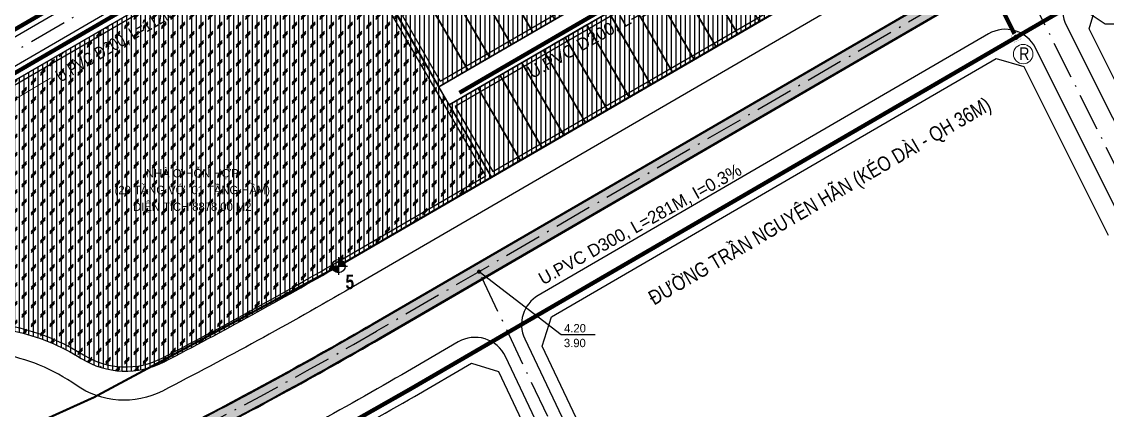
# Model space of a CAD drawing. Header units: metres. Extents: x 566631 to 571358, y 2062953 to 2068466.
# Drawn here: x 568752.3 to 569011.4, y 2066098.1 to 2066190.9 of the extents above; entities that cross this region are included whole.
import ezdxf
from ezdxf.enums import TextEntityAlignment as Align

# ---------------------------------------------------------------- set-up
doc = ezdxf.new("R2010")
doc.units = ezdxf.units.M
for name, pattern in [('ACAD_ISO10W100', [18.5, 12, -3, 0.5, -3]), ('CENTER', [2, 1.25, -0.25, 0.25, -0.25]), ('HIDDEN', [0.375, 0.25, -0.125])]:
    doc.linetypes.add(name, pattern=pattern)
doc.layers.add('boDnv', color=54, linetype='CONTINUOUS', lineweight=25)
for name, color, linetype in [('BoThamCo', 94, 'CONTINUOUS'), ('ChiaLo', 128, 'CENTER'), ('datoHonHop', 42, 'CONTINUOUS'), ('datOlienke', 42, 'CONTINUOUS'), ('ghi_chu', 7, 'CONTINUOUS'), ('hacth sdd', 8, 'CONTINUOUS'), ('LogDg', 7, 'CONTINUOUS'), ('LoLK', 6, 'CONTINUOUS'), ('QH', 7, 'CONTINUOUS'), ('RANHGIOI', 2, 'HIDDEN'), ('TimDg', 222, 'CONTINUOUS'), ('TNuoc Thai', 7, 'CONTINUOUS'), ('ViaHeS', 32, 'CONTINUOUS')]:
    doc.layers.add(name, color=color, linetype=linetype)
doc.styles.add('ARIALB', font='VHARIALB.ttf', dxfattribs={"width": 0.75})
doc.styles.add('avantH', font='VHAVAN.ttf', dxfattribs={"height": 10})
doc.styles.add('DIADANH1', font='VHAVAN.ttf', dxfattribs={"height": 2})
doc.styles.add('rms', font='romans.shx', dxfattribs={"width": 0.7, "bigfont": 'vns.shx'})
doc.styles.add('solo', font='VHARIALN.ttf')
doc.styles.add('style1', font='VHARIALN.ttf', dxfattribs={"height": 1.2})
doc.styles.add('STYLE3', font='VHBODO.ttf', dxfattribs={"width": 0.8, "height": 2.2})
doc.linetypes.add('ADL', pattern='A,0.125,-0.15,["++",rms,S=0.5,R=0,X=0,Y=-0.2245],-1.35,1.125', length=2.75)
doc.linetypes.add('TNTN_LINE', pattern='A,0.5,-0.2,["TN",Standard,S=0.1,R=0,X=-0.1,Y=-0.05],-0.25', length=0.95)
doc.dimstyles.new('kichthuocnut', dxfattribs={"dimtxt": 1.1, "dimasz": 0.5, "dimexe": 0.5, "dimexo": 0.5, "dimgap": 0.5, "dimtad": 1, "dimzin": 0, "dimdsep": 46, "dimtxsty": 'solo', "dimblk": 'BOXFILLED', "dimcen": 0.09, "dimdle": 1, "dimclrd": 256, "dimclre": 256, "dimclrt": 7, "dimadec": 0, "dimazin": 0, "dimtfac": 1, "dimtix": 1, "dimtofl": 0, "dimtmove": 1, "dimatfit": 3, "dimldrblk": 'ARCHTICK', "dimfxl": 1, "dimtfill": 1, "dimtfillclr": 2, "dimtolj": 1, "dimtzin": 0, "dimlwd": -1, "dimlwe": -1, "dimarcsym": 0})
pattern_1 = [(90, (568841.7705525509, 2066153.753022191), (-1.11125, 1.110223024625157e-16), [])]

# ---------------------------------------------------------------- blocks, each defined once
blk = doc.blocks.new('moc')
at = {"layer": 'QH', "linetype": 'Continuous'}
h = blk.add_hatch(color=7, dxfattribs=at)
h.paths.add_polyline_path([(3e-16, -1.164153e-10), (0.5291999999550173, -1.164153e-10, 0.4142135623730951), (3e-16, 0.5291999998386017)])
h.paths.add_polyline_path([(-0.5291999999550168, -1.164153e-10, 0.4142135623730951), (3e-16, -0.5292000000714328), (3e-16, -1.164153e-10)])
for p, q in [((3e-16, 0.7055999998236075), (3e-16, -0.7056000000564381)), ((-0.7055999999400226, -1.164153e-10), (0.7055999999400236, -1.164153e-10))]:
    blk.add_line(p, q, dxfattribs=at)
blk.add_circle((3e-16, -1.164153e-10), 0.5291999999550172, dxfattribs=at)
blk = doc.blocks.new('hg')
at = {"layer": 'TNuoc Thai', "color": 7, "lineweight": 0, "const_width": 0.2}
blk.add_lwpolyline([(-2.5, -2.5), (2.5, -2.5), (2.5, 2.5), (-2.5, 2.5)], close=True, dxfattribs=at)
at = {"lineweight": 0}
blk.add_wipeout([(-2.5, 2.5), (2.5, 2.5), (2.5, -2.5), (-2.5, -2.5)], dxfattribs=at).dxf.layer = 'TNuoc Thai'
at = {"layer": 'TNuoc Thai', "color": 3, "lineweight": 0, "const_width": 0.25}
blk.add_lwpolyline([(-1.625, 0, 1), (1.625, 0, 1)], format="xyb", close=True, dxfattribs=at)

msp = doc.modelspace()

# ---------------------------------------------------------------- hatches: boundary and pattern name
at = {"layer": 'hacth sdd'}
h = msp.add_hatch(dxfattribs=at)
h.set_pattern_fill('ANSI31', color=30, scale=0.35, angle=45, style=0)
h.set_pattern_definition(pattern_1)
h.paths.add_polyline_path([(568961.8479400678, 2066239.2987415), (568955.120604403, 2066252.749441221), (568948.5607670688, 2066254.709424237), (568841.7705525509, 2066192.662193044), (568851.818107856, 2066175.369228221)])
h = msp.add_hatch(dxfattribs=at)
h.set_pattern_fill('ANSI31', color=30, scale=0.35, angle=45, style=0)
h.set_pattern_definition(pattern_1)
h.paths.add_polyline_path([(568968.7296136024, 2066214.383638221), (568970.8162586798, 2066221.367398889), (568964.0889230156, 2066234.81809861), (568854.3299966819, 2066171.045987015), (568864.3775519868, 2066153.753022191)])
h = msp.add_hatch(dxfattribs=at)
h.set_pattern_fill('CORK', color=44, scale=0.35, angle=90, style=0)
h.set_pattern_definition([(90, (568726.2181077166, 2066107.48600733), (-1.11125, 6.80444377776248e-17), []), (225, (568726.7737327167, 2066108.04163233), (2.222500959986407, -2.222500959986407), [1.5715455, -1.5715455]), (225, (568726.7737327167, 2066108.31944483), (2.222500959986407, -2.222500959986407), [1.5715455, -1.5715455]), (225, (568726.7737327167, 2066108.59725733), (2.222500959986407, -2.222500959986407), [1.5715455, -1.5715455])])
edge = h.paths.add_edge_path()
edge.add_line((568819.542929636, 2066216.984679197), (568728.839282304, 2066164.213607279))
edge.add_line((568728.839282304, 2066164.213607279), (568726.2181077166, 2066156.997301697))
edge.add_line((568726.2181077166, 2066156.997301697), (568736.0640985463, 2066129.774716465))
edge.add_arc((568754.8717282843, 2066136.57714718), 19.99999999983648, 199.8842788551709, 257.4494273597282)
edge.add_arc((568739.4434814651, 2066067.273689834), 50.99999999963191, 57.9764572613787, 77.44959202652961, ccw=False)
edge.add_arc((568777.0924868167, 2066127.469639831), 20.00000000004944, 237.9764572618599, 297.387222591141)
edge.add_arc((568334.5707710475, 2066981.646747394), 982.0000000066946, 297.3872225913196, 300.1574367623608)
edge.add_line((568827.9057365247, 2066132.562174545), (568864.3775519871, 2066153.753022191))
edge.add_line((568864.3775519871, 2066153.753022191), (568829.1100691655, 2066214.452298915))
edge.add_line((568829.1100691655, 2066214.452298915), (568819.542929636, 2066216.984679197))
h.paths.add_polyline_path([(568778.2526728383, 2066144.40601042), (568807.7212782579, 2066144.40601042), (568807.7212782579, 2066149.156836593), (568778.2526728383, 2066149.156836593)], flags=24)
h.paths.add_polyline_path([(568773.1753430299, 2066148.56331379), (568812.7986080663, 2066148.56331379), (568812.7986080663, 2066153.441040162), (568773.1753430299, 2066153.441040162)], flags=24)
h.paths.add_polyline_path([(568780.8861824218, 2066152.331654835), (568805.0877686742, 2066152.331654835), (568805.0877686742, 2066157.528614518), (568780.8861824218, 2066157.528614518)], flags=24)
h = msp.add_hatch(dxfattribs=at)
h.set_pattern_fill('CROSS', color=64, scale=0.05, style=0)
h.set_pattern_definition([(0, (568124.4922125977, 2065856.434559209), (0.3175, 0.3175), [0.15875, -0.4762500000000001]), (90, (568124.5715875977, 2065856.355184209), (-0.3175, 0.3175), [0.15875, -0.4762500000000001])])
edge = h.paths.add_edge_path()
edge.add_arc((568970.7276748744, 2066194.726837185), 1.749977558674758, 300.1574367676133, 480.1574367676133)
edge.add_line((568969.8485250591, 2066196.239952204), (568836.0693864466, 2066118.5116212))
edge.add_arc((568334.5707710537, 2066981.646747391), 998.2500224413319, 297.07455533379755, 300.1574367596903, ccw=False)
edge.add_arc((568789.720296955, 2066091.231726699), 1.749977559042764, 117.0745932350957, 297.0735870310036)
edge.add_arc((568334.5708065463, 2066981.646682356), 1001.74990349739, 297.0745535939011, 300.1574368760959)
edge.add_line((568837.8276861224, 2066115.485391189), (568971.6068246897, 2066193.213722167))

# ---------------------------------------------------------------- linework, layer by layer
at = {"layer": 'boDnv', "color": 10, "linetype": 'ADL', "ltscale": 0.25}
for points in [[(568960.5333993313, 2066239.691506958), (568954.4197690247, 2066251.915158275), (568948.6890425427, 2066253.627415149), (568843.1375785574, 2066192.299922568), (568852.1803783319, 2066176.736254227)], [(568967.8848346176, 2066215.049344567), (568969.7447456315, 2066221.274252447), (568963.6707754584, 2066233.418606912), (568855.6970226883, 2066170.683716539), (568864.7398224628, 2066155.120048197)]]:
    msp.add_lwpolyline(points, close=True, dxfattribs=at)
msp.add_lwpolyline([(568819.687634123, 2066215.911937671), (568729.6554538452, 2066163.531522989), (568727.2817685818, 2066156.996575528), (568737.0044800332, 2066130.114838, 0.2565942734311474), (568750.7430042293, 2066118.031160075, -0.08517264572798773), (568767.0174008776, 2066111.360864479, 0.2651954711207503), (568785.8325207039, 2066110.599197997, 0.0120879282705957), (568827.4033587595, 2066133.426822786), (568863.0105259806, 2066154.115292667), (568828.4535980333, 2066213.591625096)], format="xyb", close=True, dxfattribs=at)
at = {"layer": 'BoThamCo'}
msp.add_lwpolyline([(568971.6068246897, 2066193.213722167, 1), (568969.8485250591, 2066196.239952204), (568836.0693864466, 2066118.5116212, -0.01345241922843354), (568788.9237944697, 2066092.789932478, 0.9999912192584248), (568790.5167720756, 2066089.673506933, 0.01345242732954382), (568837.8276861224, 2066115.485391189)], format="xyb", close=True, dxfattribs=at)
at = {"layer": 'ChiaLo', "ltscale": 5}
for points in [[(568961.8479400676, 2066239.2987415), (568851.8181078561, 2066175.369228221)], [(568964.0889230157, 2066234.81809861), (568854.3299966822, 2066171.045987015)], [(568864.3775519873, 2066153.753022191), (568829.1100691657, 2066214.452298915)], [(568874.298962127, 2066188.431050117), (568864.251406822, 2066205.724014941)], [(568923.173632388, 2066187.914710228), (568913.1260770829, 2066205.207675052)], [(568869.1110726799, 2066185.416783526), (568859.0635173749, 2066202.709748349)], [(568917.9857429409, 2066184.900443636), (568907.9381876359, 2066202.19340846)], [(568863.9231832327, 2066182.402516934), (568853.8756279278, 2066199.695481758)], [(568912.7978534938, 2066181.886177045), (568902.7502981888, 2066199.179141869)], [(568858.7352937856, 2066179.388250343), (568848.6877384807, 2066196.681215166)], [(568907.6099640467, 2066178.871910453), (568897.5624087416, 2066196.164875277)], [(568902.4220745995, 2066175.857643862), (568892.3745192945, 2066193.150608686)], [(568897.2341851525, 2066172.84337727), (568887.1866298474, 2066190.136342094)], [(568892.0462957053, 2066169.829110679), (568881.9987404002, 2066187.122075503)], [(568886.8584062582, 2066166.814844087), (568876.8108509531, 2066184.107808911)], [(568881.6705168111, 2066163.800577496), (568871.622961506, 2066181.09354232)], [(568876.482627364, 2066160.786310904), (568866.4350720589, 2066178.079275728)], [(568871.2947379168, 2066157.772044313), (568861.2471826117, 2066175.065009137)]]:
    msp.add_lwpolyline(points, dxfattribs=at)
at = {"layer": 'datoHonHop', "linetype": 'ByBlock'}
msp.add_lwpolyline([(568819.542929636, 2066216.984679197), (568728.839282304, 2066164.213607279), (568726.2181077166, 2066156.997301697), (568736.0640985463, 2066129.774716465, 0.2565942734314264), (568750.5257029632, 2066117.055055491, -0.08517264572806575), (568766.4871331966, 2066110.513034198, 0.2651954711210331), (568786.2925224875, 2066109.711280006, 0.01208792827058047), (568827.9057365247, 2066132.562174545), (568864.3775519871, 2066153.753022191), (568829.1100691655, 2066214.452298915)], format="xyb", close=True, dxfattribs=at)
at = {"layer": 'datOlienke'}
for points in [[(568961.8479400678, 2066239.2987415), (568955.120604403, 2066252.749441221), (568948.5607670688, 2066254.709424237), (568841.7705525509, 2066192.662193044), (568851.818107856, 2066175.369228221)], [(568968.7296136024, 2066214.383638221), (568970.8162586798, 2066221.367398889), (568964.0889230156, 2066234.81809861), (568854.3299966819, 2066171.045987015), (568864.3775519868, 2066153.753022191)]]:
    msp.add_lwpolyline(points, close=True, dxfattribs=at)
at = {"layer": 'LogDg'}
for points in [[(568747.0171258041, 2066111.631777173, -0.2699449570361327), (568731.575560217, 2066124.544051937), (568720.480008246, 2066155.221473286, -0.3624568435240875), (568723.9800231059, 2066164.857297198), (568817.1654171133, 2066219.07224084, -0.414383604057916), (568833.5757515602, 2066214.728496583), (568839.7029900948, 2066204.182834756, 0.4142135623498612), (568850.639198146, 2066201.284670949), (568948.0737645855, 2066257.89608518, -0.4326641440509916), (568959.2477816521, 2066254.557453055), (568976.279262281, 2066220.504546651, -0.3960005967106472), (568973.1432894581, 2066210.008806916), (568830.9200145364, 2066127.374265357, -0.0129992497524106), (568785.852160921, 2066102.733126933, -0.2781172685846299), (568765.2481628542, 2066104.139912225, 0.1108475370652029), (568747.017125681, 2066111.631776453)], [(569013.6451486428, 2066205.784263901), (569004.6917022463, 2066200.58213409, 0.3960005967415532), (569001.5557294234, 2066190.086394354), (569023.6279370639, 2066145.955009814)], [(569015.5785677505, 2066141.929136783), (568994.2071054202, 2066184.659444401, 0.4326641440641966), (568983.0330883533, 2066187.998076526), (568875.5523271284, 2066125.549624012, 0.3897719342424495), (568872.3407905821, 2066115.209132465), (568891.5806917106, 2066074.571442046), (568886.1577727098, 2066072.003962833), (568867.7120744741, 2066110.964172112, 0.4390850403021555), (568856.4624936841, 2066114.458052425), (568842.9770579868, 2066106.622747007, -0.0134524192283531), (568795.1820798422, 2066080.546766225, 0.262925858503226), (568784.3338119999, 2066064.133919368, -0.1620678458419849), (568773.495952272, 2066037.855511249, 0.2703228810245677), (568769.799007532, 2066018.044351469), (568777.4616536535, 2065996.62372953), (568754.8636660553, 2065988.539912799), (568747.2010879494, 2066009.960344602, 0.2703245738334852), (568731.7770255012, 2066022.93154901)]]:
    msp.add_lwpolyline(points, format="xyb", dxfattribs=at)
for points in [[(568799.8126788754, 2066224.589300708), (568786.3662897788, 2066251.474140574, 0.4328364540872843), (568775.1882577983, 2066254.810438395), (568706.0036545128, 2066214.559072732, 0.3624568435590229), (568702.5036396533, 2066204.92324882), (568712.8746215346, 2066176.249147549, 0.4679364043419005), (568724.4207104652, 2066172.05526821), (568796.6807209661, 2066214.095895276, 0.3958327164936001)], [(568971.7324191309, 2066192.997560107, 1), (568969.7229306177, 2066196.456114264), (568835.9437920052, 2066118.727783261, -0.0134524192284399), (568788.8100070884, 2066093.012536233, 0.999992128045486), (568790.6305559006, 2066089.45090136, 0.0134524273295434), (568837.9532805636, 2066115.269229129)]]:
    msp.add_lwpolyline(points, format="xyb", close=True, dxfattribs=at)
at = {"layer": 'LoLK'}
for points in [[(568869.4392962693, 2066208.738281532), (568864.2514068221, 2066205.724014941), (568874.298962127, 2066188.431050117), (568879.486851574, 2066191.445316708)], [(568918.31396653, 2066208.221941643), (568913.1260770829, 2066205.207675052), (568923.1736323882, 2066187.914710228), (568928.3615218351, 2066190.928976819)], [(568864.2514068222, 2066205.724014941), (568859.0635173749, 2066202.709748349), (568869.1110726797, 2066185.416783526), (568874.2989621271, 2066188.431050117)], [(568913.1260770828, 2066205.207675052), (568907.938187636, 2066202.193408461), (568917.985742941, 2066184.900443637), (568923.1736323878, 2066187.914710228)], [(568859.063517375, 2066202.709748349), (568853.8756279281, 2066199.695481758), (568863.9231832327, 2066182.402516934), (568869.11107268, 2066185.416783526)], [(568907.9381876359, 2066202.19340846), (568902.7502981885, 2066199.179141869), (568912.7978534937, 2066181.886177045), (568917.9857429414, 2066184.900443636)], [(568853.8756279278, 2066199.695481757), (568848.6877384807, 2066196.681215166), (568858.7352937855, 2066179.388250343), (568863.9231832327, 2066182.402516934)], [(568902.7502981885, 2066199.179141869), (568897.5624087417, 2066196.164875277), (568907.6099640467, 2066178.871910454), (568912.7978534937, 2066181.886177045)], [(568848.6877384807, 2066196.681215166), (568841.7705525513, 2066192.662193044), (568851.8181078561, 2066175.369228221), (568858.7352937856, 2066179.388250343)], [(568897.5624087419, 2066196.164875277), (568892.3745192946, 2066193.150608686), (568902.4220745995, 2066175.857643862), (568907.6099640467, 2066178.871910454)], [(568892.3745192944, 2066193.150608686), (568887.1866298475, 2066190.136342095), (568897.2341851523, 2066172.843377271), (568902.4220745997, 2066175.857643862)], [(568887.186629848, 2066190.136342095), (568881.9987403998, 2066187.122075503), (568892.0462957053, 2066169.829110679), (568897.2341851526, 2066172.84337727)], [(568881.9987404001, 2066187.122075503), (568876.8108509531, 2066184.107808911), (568886.858406258, 2066166.814844087), (568892.0462957053, 2066169.829110679)], [(568876.8108509531, 2066184.107808911), (568871.622961506, 2066181.09354232), (568881.6705168111, 2066163.800577496), (568886.8584062579, 2066166.814844087)], [(568871.6229615062, 2066181.09354232), (568866.4350720588, 2066178.079275728), (568876.4826273639, 2066160.786310905), (568881.670516811, 2066163.800577496)], [(568866.435072059, 2066178.079275728), (568861.247182612, 2066175.065009137), (568871.2947379169, 2066157.772044313), (568876.482627364, 2066160.786310904)], [(568861.2471826121, 2066175.065009137), (568854.3299966824, 2066171.045987015), (568864.3775519871, 2066153.753022191), (568871.294737917, 2066157.772044313)]]:
    msp.add_lwpolyline(points, close=True, dxfattribs=at)
at = {"layer": 'RANHGIOI', "color": 1, "ltscale": 9, "const_width": 0.5}
msp.add_lwpolyline([(568198.2094833301, 2065900.061182543), (568647.0008657249, 2066050.67336649, 0.05068378633206799), (568827.9057364878, 2066132.562174523), (568998.7993124772, 2066231.854729244), (569157.4810069915, 2066320.398305841, 0.006594107435328542)], format="xyb", dxfattribs=at)
at = {"layer": 'TimDg', "linetype": 'ACAD_ISO10W100', "ltscale": 0.75}
for points in [[(569579.458327795, 2066552.489101444), (569316.6908584707, 2066388.630738333, -0.0121560828798097), (569316.4815255365, 2066388.50716488), (569007.7068141839, 2066216.212450042), (568836.948536262, 2066116.998506182, -0.0506837863320612), (568652.7276902705, 2066033.6086813), (568203.7804233594, 2065882.944183276), (567811.8071871288, 2065759.319812214)], [(569278.834998483, 2065059.656135766), (569264.5269734287, 2065093.529310778, -0.0210175178208976), (569255.7019476439, 2065117.14407809), (569137.3027724003, 2065479.750271323), (568925.3131514108, 2065996.312426096), (568861.4377770493, 2066131.22724045)]]:
    msp.add_lwpolyline(points, format="xyb", dxfattribs=at)
for points in [[(569046.1840433407, 2066090.796183899), (568821.57940284, 2066539.872865387)], [(568706.6297355595, 2066158.233749528), (568943.5426505578, 2066296.068873513)]]:
    msp.add_lwpolyline(points, dxfattribs=at)
at = {"layer": 'TNuoc Thai', "color": 7, "linetype": 'TNTN_LINE', "ltscale": 8, "const_width": 1}
for points in [[(568956.1718574708, 2066254.000865641), (568989.5910550759, 2066187.182200073)], [(568856.7399833419, 2066173.925226117), (568964.815283056, 2066236.719117277)], [(568724.356200336, 2066156.264925934), (568727.6150249926, 2066165.236733715), (568816.6019224238, 2066217.009006411)]]:
    msp.add_lwpolyline(points, dxfattribs=at)
at = {"layer": 'TNuoc Thai', "color": 7, "linetype": 'TNTN_LINE', "ltscale": 8}
msp.add_lwpolyline([(568716.8845447706, 2066176.922855032, 1, 1, 0), (568724.8385132191, 2066174.033739579, 1, 1, 0), (568797.3753344233, 2066216.235414166, 0, 0, 0)], format="xyseb", dxfattribs=at)
at = {"layer": 'TNuoc Thai'}
msp.add_lwpolyline([(568759.1830633762, 2066177.463115358, 0.2212588132191359, 0.2212588132191359, 0), (568751.2870622077, 2066172.753791318, 1.106294066095679, 0, 0), (568749.1171944666, 2066171.459641266, 0, 0, 0)], format="xyseb", dxfattribs=at)
at = {"layer": 'ViaHeS'}
msp.add_lwpolyline([(568968.7296136024, 2066214.383638221), (568970.8162586798, 2066221.367398889), (568955.1206044032, 2066252.749441221), (568948.5607670688, 2066254.709424236), (568841.770552551, 2066192.662193044), (568829.1100691654, 2066214.452298915), (568819.5429296356, 2066216.984679198), (568728.839282304, 2066164.213607279), (568726.2181077166, 2066156.997301697), (568736.0640985462, 2066129.774716465, 0.2565942734314264), (568750.5257029631, 2066117.055055491, -0.0851726457280658), (568766.4871331964, 2066110.513034198, 0.2651954711210331), (568786.2925224873, 2066109.711280006, 0.0120879282705805), (568827.9057365246, 2066132.562174545)], format="xyb", close=True, dxfattribs=at)
msp.add_lwpolyline([(568964.0889230156, 2066234.81809861), (568961.8479400675, 2066239.2987415), (568851.8181078562, 2066175.369228221), (568854.3299966822, 2066171.045987015)], close=True, dxfattribs=at)
at = {"layer": 'ViaHeS', "elevation": 3.0256135e-09}
for points in [[(569027.6526217221, 2066147.967946331), (569007.0187125845, 2066189.223582995), (569009.105357662, 2066196.207343661), (569016.6143045867, 2066200.57019065)], [(568894.2921512153, 2066075.855181654), (568876.5134502278, 2066113.406588078), (568878.6971254231, 2066120.437576072), (568984.8646806073, 2066182.123029848), (568991.4245179413, 2066180.163046834), (569011.553883096, 2066139.916200269)]]:
    msp.add_lwpolyline(points, dxfattribs=at)
msp.add_lwpolyline([(568800.7885468563, 2066076.679930821, 0.0126585462628185), (568845.9913245792, 2066101.43485756), (568859.638006583, 2066109.363850279), (568866.1008137994, 2066107.356639937), (568883.4463132082, 2066070.720223227)], format="xyb", dxfattribs=at)

# ---------------------------------------------------------------- block references
at = {"layer": 'QH', "xscale": 3, "yscale": 3, "zscale": 3}
msp.add_blockref('moc', (568827.9057364878, 2066132.562174523), dxfattribs=at)

# ---------------------------------------------------------------- texts
at = {"layer": 'ghi_chu', "style": 'avantH', "width": 0.85}
msp.add_text('®\xadêng trÇn nguyªn h·n (kÐo dµi - qh 36m)', height=3.5, rotation=30.15743676295395, dxfattribs=at).set_placement((568903.1865721253, 2066123.101033605, 3.0256135e-09))
at = {"layer": 'ghi_chu', "style": 'avantH'}
for s, p in [('nhµ ë hçn hîp', (568792.9869755481, 2066153.719956223)), ('(20 tÇng víi 01 tÇng hÇm)', (568792.9869755481, 2066149.719956223)), ('diÖn tÝch 8878.00 m2', (568792.9869755481, 2066145.719956223))]:
    msp.add_text(s, height=2, dxfattribs=at).set_placement(p, align=Align.CENTER)
at = {"layer": 'QH', "style": 'ARIALB', "width": 0.75}
msp.add_text('5', height=3.5, dxfattribs=at).set_placement((568829.5607429917, 2066127.038930295, -2.251251635694603))
at = {"layer": 'TNuoc Thai', "color": 7, "linetype": 'Continuous', "lineweight": 0, "style": 'DIADANH1', "width": 0.8}
for s, p in [('U.PVC D200, L=92M, I=0.5%%%', (568743.2366341476, 2066189.49423798)), ('U.PVC D200, L=112M, I=0.5%%%', (568761.5027518774, 2066176.331281756))]:
    msp.add_text(s, height=3, rotation=30.19069832524952, dxfattribs=at).set_placement(p)
at = {"layer": 'TNuoc Thai', "color": 7, "linetype": 'Continuous', "lineweight": 0, "style": 'DIADANH1'}
for s, p in [('U.PVC D200, L=125M, I=0.5%%%', (568874.0896944851, 2066177.200404209)), ('U.PVC D300, L=281M, I=0.3%%%', (568876.7041338452, 2066127.943412223))]:
    msp.add_text(s, height=3, rotation=29.16129448338124, dxfattribs=at).set_placement(p)
at = {"layer": 'TNuoc Thai', "color": 7, "ltscale": 75, "style": 'STYLE3'}
for s, p in [('4.20', (568884.3299364084, 2066116.713547591)), ('3.90', (568884.2858055799, 2066113.199542109))]:
    msp.add_text(s, height=2, rotation=359.9999798840702, dxfattribs=at).set_placement(p, align=Align.CENTER)

# ---------------------------------------------------------------- leaders
at = {"layer": 'TNuoc Thai', "color": 5, "ltscale": 75}
for points in [[(568988.9174907432, 2066205.295480723), (569010.8834646066, 2066190.406963676), (569018.9422959189, 2066190.406963612)], [(568861.4377770493, 2066131.22724045), (568881.0440512577, 2066116.242612085), (568889.10288257, 2066116.242612021)]]:
    msp.add_leader(points, dimstyle='kichthuocnut', override={"dimasz": 1, "dimclrd": 5, "dimldrblk": 'Dot'}, dxfattribs=at)

# ---------------------------------------------------------------- next in the draw order: block references
at = {"layer": 'TNuoc Thai', "lineweight": 0, "xscale": 0.3593376214695154, "yscale": 0.3593376213684678, "zscale": 0.3593376214645866, "rotation": 27.86325000687239}
msp.add_blockref('hg', (568989.5910550759, 2066187.182200073), dxfattribs=at)

# ---------------------------------------------------------------- next in the draw order: linework, layer by layer
at = {"layer": 'TNuoc Thai', "color": 7, "linetype": 'TNTN_LINE', "ltscale": 8}
for points in [[(568989.5910550759, 2066187.182200073, 1, 1, 0), (569015.6245934627, 2066202.308201855, 1, 1, 0), (569166.8326832217, 2066286.681545099, 1, 1, 0)], [(568771.3811591096, 2066025.49620497, 1, 1, 0), (568782.7951672045, 2066047.857794335, 1, 1, 0), (568790.3008870855, 2066073.59054795, 1, 1, 0.01530134397712349), (568844.986580506, 2066103.164134323, 1, 1, 0), (568989.5910550759, 2066187.182200073, 0, 0, 0)]]:
    msp.add_lwpolyline(points, format="xyseb", dxfattribs=at)
at = {"layer": 'TNuoc Thai', "linetype": 'Continuous', "lineweight": 0}
msp.add_circle((568991.289538283, 2066183.161831116), 2.32612002720496, dxfattribs=at)

# ---------------------------------------------------------------- next in the draw order: texts
at = {"layer": 'TNuoc Thai', "lineweight": 0, "style": 'style1'}
msp.add_text('r', height=3, rotation=0.0446877884195037, dxfattribs=at).set_placement((568990.2960554872, 2066181.756578535))

doc.saveas('drawing.dxf')
